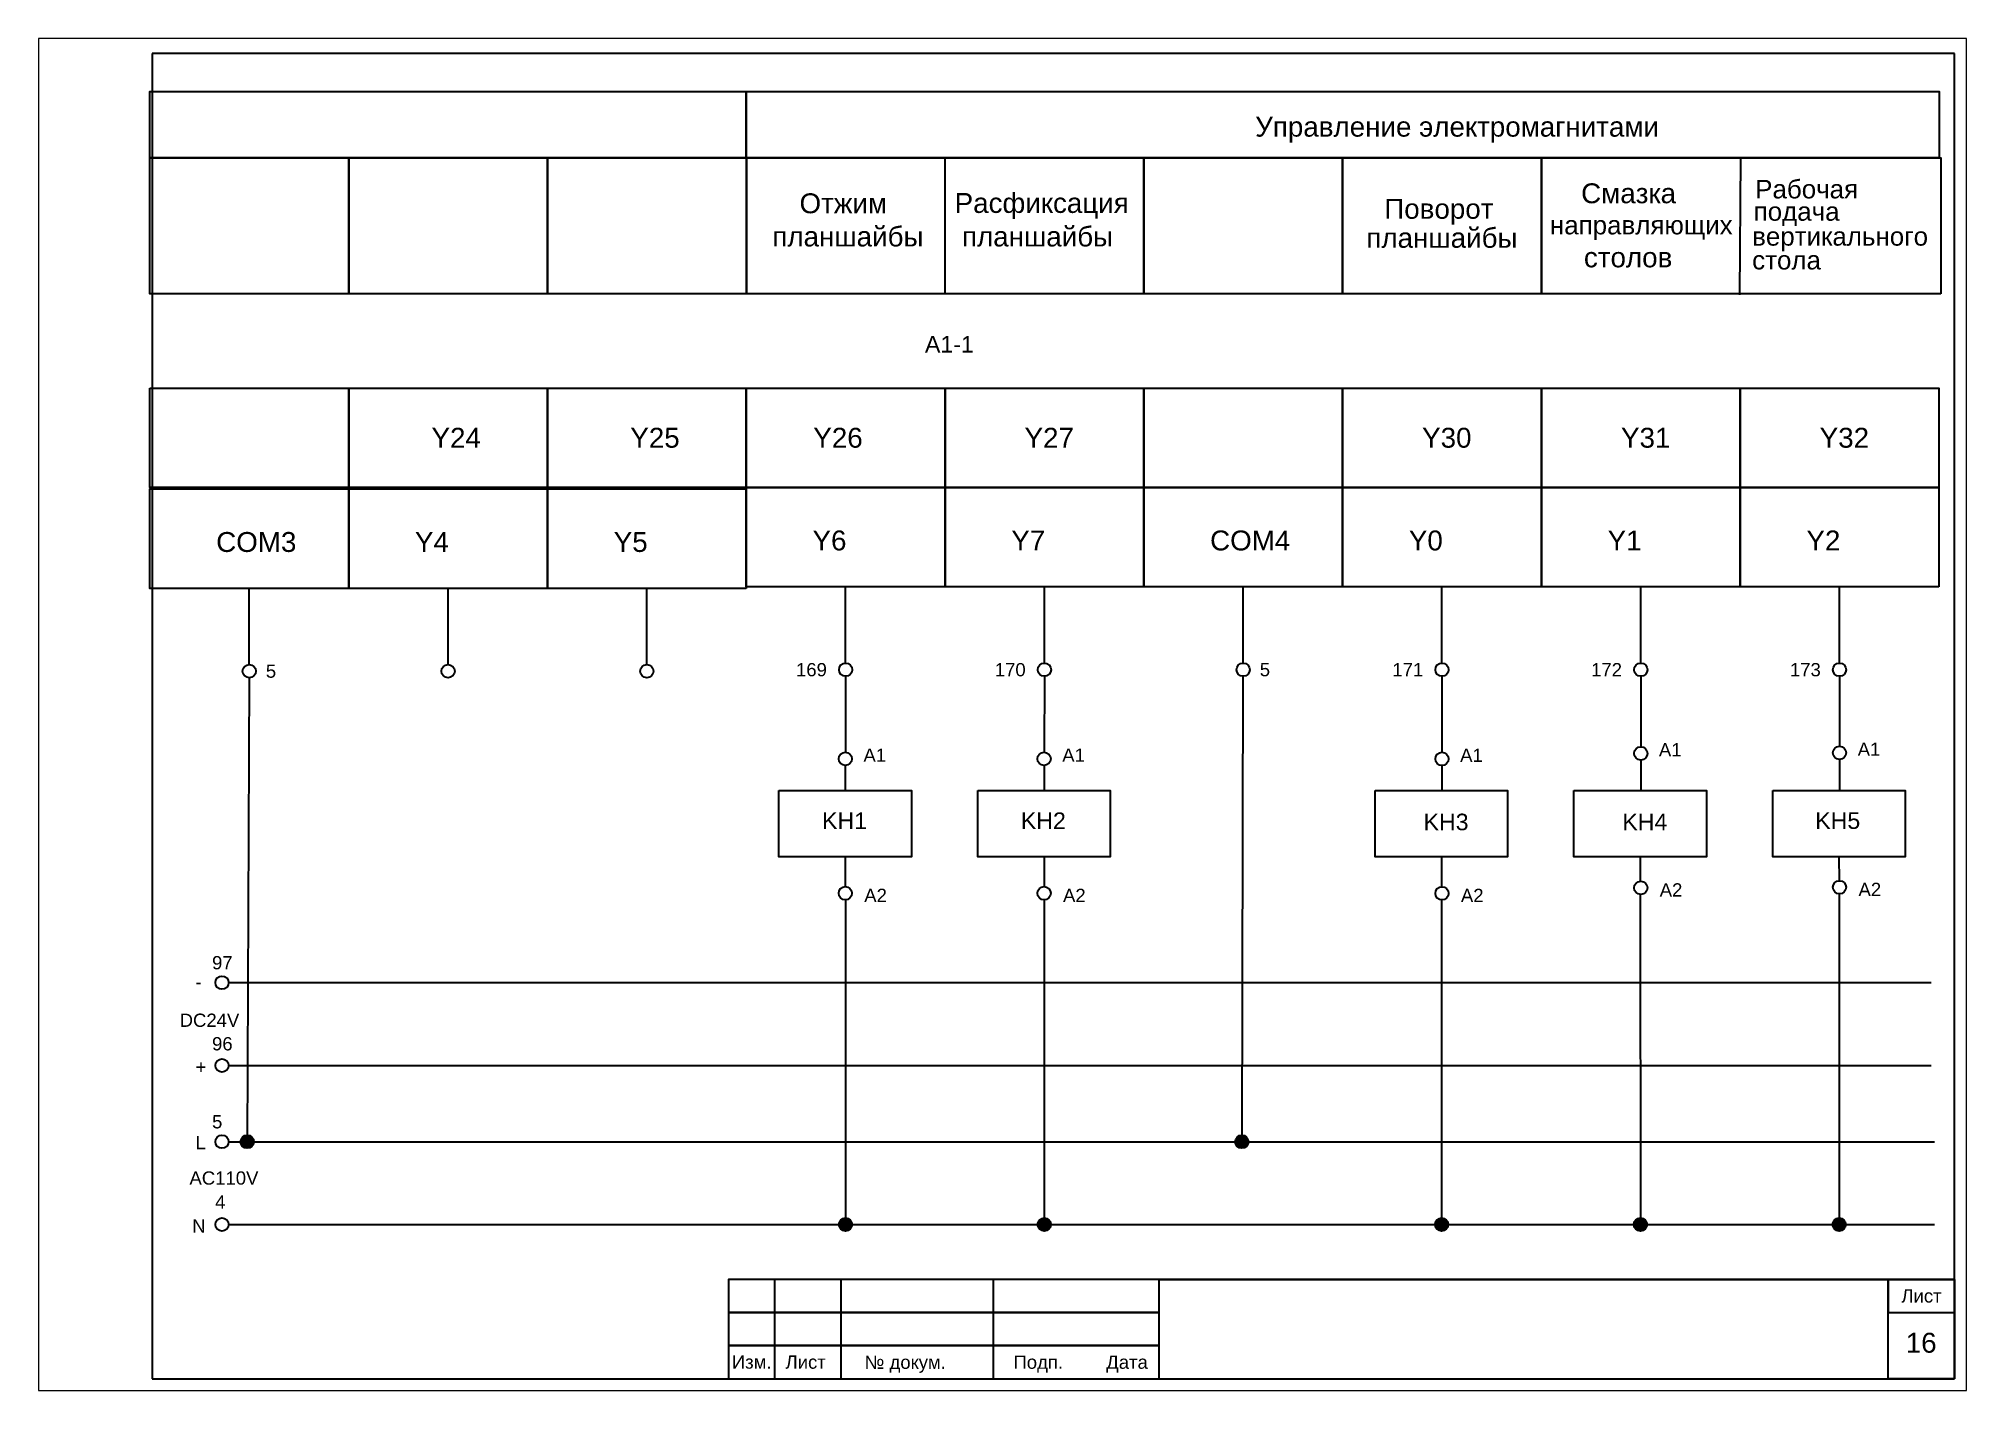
# Paper-space layout 'Лист15' of a CAD drawing. Header units: millimetres. Extents: x 0 to 291, y 0 to 204.
# The model-space entities are those that its viewports show. They can reach past a viewport. Long polylines and large blocks are cut down to what shows.
import ezdxf

# ---------------------------------------------------------------- set-up
doc = ezdxf.new("R2010")
doc.units = ezdxf.units.MM
for name, color, linetype, lineweight in [('Маркировка', 7, 'Continuous', 25), ('Оформление', 7, 'Continuous', 30), ('Элементы', 7, 'Continuous', 30)]:
    doc.layers.add(name, color=color, linetype=linetype, lineweight=lineweight)
doc.styles.get("Standard").update_dxf_attribs({"font": 'arial.ttf'})

msp = doc.modelspace()

# ---------------------------------------------------------------- hatches: boundary and pattern name
at = {"layer": 'Элементы'}
h = msp.add_hatch(color=256, dxfattribs=at)
h.dxf.hatch_style = 1
h.paths.add_polyline_path([(8443.66, 451.86, 1), (8441.66, 451.86, 1)])
h = msp.add_hatch(color=256, dxfattribs=at)
h.dxf.hatch_style = 1
h.paths.add_polyline_path([(8593.76, 451.86, 1), (8591.76, 451.86, 1)])
h = msp.add_hatch(color=256, dxfattribs=at)
h.dxf.hatch_style = 1
h.paths.add_polyline_path([(8533.95, 439.36, 1), (8531.95, 439.36, 1)])
h = msp.add_hatch(color=256, dxfattribs=at)
h.dxf.hatch_style = 1
h.paths.add_polyline_path([(8563.95, 439.36, 1), (8561.95, 439.36, 1)])
h = msp.add_hatch(color=256, dxfattribs=at)
h.dxf.hatch_style = 1
h.paths.add_polyline_path([(8623.92, 439.36, 1), (8621.92, 439.36, 1)])
h = msp.add_hatch(color=256, dxfattribs=at)
h.dxf.hatch_style = 1
h.paths.add_polyline_path([(8653.92, 439.36, 1), (8651.92, 439.36, 1)])
h = msp.add_hatch(color=256, dxfattribs=at)
h.dxf.hatch_style = 1
h.paths.add_polyline_path([(8683.92, 439.36, 1), (8681.92, 439.36, 1)])

# ---------------------------------------------------------------- linework, layer by layer
at = {"layer": 'Оформление'}
for p, q in [((8700.3, 616.09), (8428.3, 616.09)), ((8428.3, 616.09), (8428.3, 416.09)), ((8700.3, 416.09), (8700.3, 616.09)), ((8548.01, 579.83), (8548.01, 600.33)), ((8667.94, 579.67), (8668.06, 600.3)), ((8428.3, 416.09), (8700.3, 416.09)), ((8515.3, 416.09), (8700.3, 416.09)), ((8515.3, 416.09), (8700.3, 416.09)), ((8515.3, 416.09), (8700.3, 416.09))]:
    msp.add_line(p, q, dxfattribs=at)
at = {"layer": 'Оформление', "lineweight": 35}
msp.add_line((8580.3, 431.09), (8700.3, 431.09), dxfattribs=at)
at = {"layer": 'Оформление'}
for points in [[(8517.97, 600.33), (8427.97, 600.33), (8427.97, 610.33), (8517.97, 610.33)], [(8697.99, 600.33), (8517.97, 600.33), (8517.97, 610.33), (8697.99, 610.33)], [(8457.97, 579.83), (8427.97, 579.83), (8427.97, 600.33), (8457.97, 600.33)], [(8487.97, 579.83), (8457.97, 579.83), (8457.97, 600.33), (8487.97, 600.33)], [(8517.97, 579.83), (8487.97, 579.83), (8487.97, 600.33), (8517.97, 600.33)], [(8577.97, 579.83), (8518.05, 579.83), (8518.05, 600.33), (8577.97, 600.33)], [(8607.97, 579.83), (8577.97, 579.83), (8577.97, 600.33), (8607.97, 600.33)], [(8637.97, 579.83), (8607.97, 579.83), (8607.97, 600.33), (8637.97, 600.33)], [(8698.24, 579.83), (8637.97, 579.83), (8637.97, 600.33), (8698.24, 600.33)], [(8427.97, 565.59), (8457.97, 565.59), (8457.97, 550.59), (8427.97, 550.59)], [(8457.97, 565.59), (8487.97, 565.59), (8487.97, 550.59), (8457.97, 550.59)], [(8487.97, 565.59), (8517.97, 565.59), (8517.97, 550.59), (8487.97, 550.59)], [(8517.97, 565.59), (8547.97, 565.59), (8547.97, 550.59), (8517.97, 550.59)], [(8547.97, 565.59), (8577.97, 565.59), (8577.97, 550.59), (8547.97, 550.59)], [(8577.97, 565.59), (8607.97, 565.59), (8607.97, 550.59), (8577.97, 550.59)], [(8607.97, 565.59), (8637.97, 565.59), (8637.97, 550.59), (8607.97, 550.59)], [(8637.97, 565.59), (8667.97, 565.59), (8667.97, 550.59), (8637.97, 550.59)], [(8667.97, 565.59), (8697.97, 565.59), (8697.97, 550.59), (8667.97, 550.59)], [(8515.3, 416.09), (8532.3, 416.09), (8532.28, 431.09), (8515.28, 431.09)], [(8515.3, 426.09), (8580.3, 426.09), (8580.3, 431.09), (8515.3, 431.09)], [(8515.3, 416.09), (8522.3, 416.09), (8522.3, 431.09), (8515.3, 431.09)], [(8515.3, 416.09), (8555.3, 416.09), (8555.3, 431.09), (8515.3, 431.09)], [(8700.3, 416.09), (8690.3, 416.09), (8690.3, 431.09), (8700.3, 431.09)], [(8700.3, 431.09), (8690.3, 431.09), (8690.3, 426.09), (8700.3, 426.09)], [(8515.3, 421.09), (8580.3, 421.09), (8580.3, 426.09), (8515.3, 426.09)], [(8515.3, 416.09), (8580.3, 416.09), (8580.3, 421.09), (8515.3, 421.09)]]:
    msp.add_lwpolyline(points, close=True, dxfattribs=at)
at = {"layer": 'Элементы'}
for p, q in [((8442.97, 523.86), (8442.97, 535.36)), ((8472.97, 523.86), (8472.97, 535.36)), ((8502.97, 523.86), (8502.97, 535.36)), ((8532.97, 524.09), (8532.97, 535.59)), ((8562.97, 524.09), (8562.97, 535.59)), ((8592.97, 524.09), (8592.97, 535.59)), ((8622.97, 524.09), (8622.97, 535.59)), ((8652.97, 524.09), (8652.97, 535.59)), ((8682.97, 524.09), (8682.97, 535.59)), ((8442.94, 521.87), (8442.66, 451.86)), ((8532.97, 522.09), (8532.93, 510.64)), ((8562.97, 522.09), (8562.93, 510.63)), ((8592.94, 522.09), (8592.76, 451.86)), ((8622.97, 522.09), (8622.97, 510.62)), ((8652.97, 522.09), (8652.97, 511.46)), ((8682.97, 522.09), (8682.97, 511.54)), ((8652.97, 509.46), (8652.97, 504.86)), ((8682.97, 509.54), (8682.97, 504.86)), ((8532.92, 508.64), (8532.91, 504.86)), ((8562.92, 508.63), (8562.91, 504.86)), ((8622.97, 508.62), (8622.97, 504.86)), ((8532.91, 494.86), (8532.92, 490.35)), ((8562.91, 494.86), (8562.92, 490.35)), ((8622.88, 494.86), (8622.89, 490.33)), ((8652.88, 494.86), (8652.89, 491.17)), ((8682.88, 494.86), (8682.89, 491.25)), ((8652.9, 489.18), (8652.92, 439.36)), ((8682.89, 489.25), (8682.92, 439.36)), ((8532.93, 488.35), (8532.95, 439.36)), ((8562.93, 488.35), (8562.95, 439.36)), ((8622.9, 488.34), (8622.92, 439.36)), ((8439.85, 475.86), (8696.8, 475.86)), ((8439.85, 463.36), (8696.8, 463.36)), ((8439.85, 451.86), (8697.3, 451.86)), ((8439.85, 439.36), (8697.3, 439.36))]:
    msp.add_line(p, q, dxfattribs=at)
for points in [[(8457.97, 535.36), (8427.97, 535.36), (8427.97, 550.36), (8457.97, 550.36)], [(8487.97, 535.36), (8457.97, 535.36), (8457.97, 550.36), (8487.97, 550.36)], [(8517.97, 535.36), (8487.97, 535.36), (8487.97, 550.36), (8517.97, 550.36)], [(8547.97, 535.59), (8517.97, 535.59), (8517.97, 550.59), (8547.97, 550.59)], [(8577.97, 535.59), (8547.97, 535.59), (8547.97, 550.59), (8577.97, 550.59)], [(8607.97, 535.59), (8577.97, 535.59), (8577.97, 550.59), (8607.97, 550.59)], [(8637.97, 535.59), (8607.97, 535.59), (8607.97, 550.59), (8637.97, 550.59)], [(8667.97, 535.59), (8637.97, 535.59), (8637.97, 550.59), (8667.97, 550.59)], [(8697.97, 535.59), (8667.97, 535.59), (8667.97, 550.59), (8697.97, 550.59)], [(8522.91, 504.86), (8542.91, 504.86), (8542.91, 494.86), (8522.91, 494.86)], [(8552.91, 504.86), (8572.91, 504.86), (8572.91, 494.86), (8552.91, 494.86)], [(8612.88, 504.86), (8632.88, 504.86), (8632.88, 494.86), (8612.88, 494.86)], [(8642.88, 504.86), (8662.88, 504.86), (8662.88, 494.86), (8642.88, 494.86)], [(8672.88, 504.86), (8692.88, 504.86), (8692.88, 494.86), (8672.88, 494.86)]]:
    msp.add_lwpolyline(points, close=True, dxfattribs=at)
for centre in [(8442.97, 522.86), (8472.97, 522.86), (8502.97, 522.86), (8532.97, 523.09), (8562.97, 523.09), (8592.97, 523.09), (8622.97, 523.09), (8652.97, 523.09), (8682.97, 523.09), (8532.92, 509.64), (8562.92, 509.63), (8622.97, 509.62), (8652.97, 510.46), (8682.97, 510.54), (8532.92, 489.35), (8562.92, 489.35), (8622.97, 489.34), (8652.97, 490.17), (8682.97, 490.25), (8438.85, 475.86), (8438.85, 463.36), (8438.85, 451.86), (8442.66, 451.86), (8592.76, 451.86), (8438.85, 439.36), (8532.95, 439.36), (8562.95, 439.36), (8622.92, 439.36), (8652.92, 439.36), (8682.92, 439.36)]:
    msp.add_circle(centre, 1, dxfattribs=at)

# ---------------------------------------------------------------- texts
at = {"layer": 'Маркировка'}
for s, height, p in [('A1-1', 2.5, (8544.94, 570.95)), ('5', 2, (8445.47, 521.87)), ('169', 2, (8525.48, 522.09)), ('170', 2, (8555.48, 522.09)), ('5', 2, (8595.47, 522.1)), ('171', 2, (8615.48, 522.09)), ('172', 2, (8645.48, 522.09)), ('173', 2, (8675.48, 522.09)), ('A1', 2, (8685.71, 510.09)), ('A1', 2, (8535.66, 509.19)), ('A1', 2, (8565.66, 509.19)), ('A1', 2, (8625.71, 509.18)), ('A1', 2, (8655.71, 510.01)), ('KH1', 2.5, (8529.41, 499.05)), ('KH2', 2.5, (8559.41, 499.05)), ('KH3', 2.5, (8620.19, 498.86)), ('KH4', 2.5, (8650.19, 498.86)), ('KH5', 2.5, (8679.3, 499.06)), ('A2', 2, (8535.78, 488.03)), ('A2', 2, (8565.78, 488.03)), ('A2', 2, (8625.83, 488.02)), ('A2', 2, (8655.83, 488.86)), ('A2', 2, (8685.83, 488.93)), ('97', 2, (8437.35, 477.87)), ('-', 2, (8434.85, 474.97)), ('DC24V', 2, (8432.46, 469.19)), ('96', 2, (8437.35, 465.64)), ('+', 2, (8434.85, 462.14)), ('5', 2, (8437.35, 453.87)), ('L', 2, (8434.85, 450.72)), ('AC110V', 2, (8433.94, 445.38)), ('4', 2, (8437.81, 441.76)), ('N', 2, (8434.35, 438.14))]:
    msp.add_text(s, height=height, dxfattribs=at).set_placement(p)
at = {"layer": 'Оформление'}
for s, height, p in [('Управление электромагнитами', 3, (8594.78, 603.53)), ('Смазка', 3, (8643.97, 593.48)), ('Рабочая', 2.8, (8670.24, 594.21)), ('Отжим', 3, (8526.01, 591.97)), ('Расфиксация', 3, (8549.42, 592.02)), ('Поворот', 3, (8614.26, 591.14)), ('направляющих', 2.8, (8639.26, 588.78)), ('подача', 2.8, (8670.01, 590.84)), ('планшайбы', 3, (8521.91, 586.96)), ('планшайбы', 3, (8550.53, 586.96)), ('планшайбы', 3, (8611.56, 586.76)), ('вертикального', 2.8, (8669.78, 587.08)), ('столов', 3, (8644.39, 583.81)), ('стола', 2.8, (8669.78, 583.49)), ('Y24', 3, (8470.47, 556.59)), ('Y25', 3, (8500.47, 556.59)), ('Y26', 3, (8528.09, 556.59)), ('Y27', 3, (8559.97, 556.59)), ('Y30', 3, (8619.97, 556.59)), ('Y31', 3, (8649.99, 556.59)), ('Y32', 3, (8679.97, 556.59)), ('Лист', 2, (8692.3, 427.59)), ('16', 3, (8692.96, 420.02)), ('Изм.', 2, (8515.8, 417.61)), ('Лист', 2, (8523.9, 417.6)), ('№ докум.', 2, (8535.82, 417.58)), ('Подп.', 2, (8558.3, 417.59)), ('Дата', 2, (8572.3, 417.59))]:
    msp.add_text(s, height=height, dxfattribs=at).set_placement(p)
at = {"layer": 'Элементы'}
for s, p in [('Y6', (8527.97, 541.09)), ('Y7', (8557.97, 541.09)), ('COM4', (8587.97, 541.09)), ('Y0', (8617.97, 541.09)), ('Y1', (8647.97, 541.09)), ('Y2', (8677.97, 541.09)), ('COM3', (8437.97, 540.86)), ('Y4', (8467.97, 540.86)), ('Y5', (8497.97, 540.86))]:
    msp.add_text(s, height=3, dxfattribs=at).set_placement(p)

psp = doc.layouts.new('Лист15')

# ---------------------------------------------------------------- viewports
at = {"layer": 'Элементы'}
psp.add_viewport(center=(145.39, 101.98), size=(290.96, 204.0063), view_center_point=(8556.64, 516.33), view_height=204.0063, dxfattribs=at)

doc.saveas('drawing.dxf')
